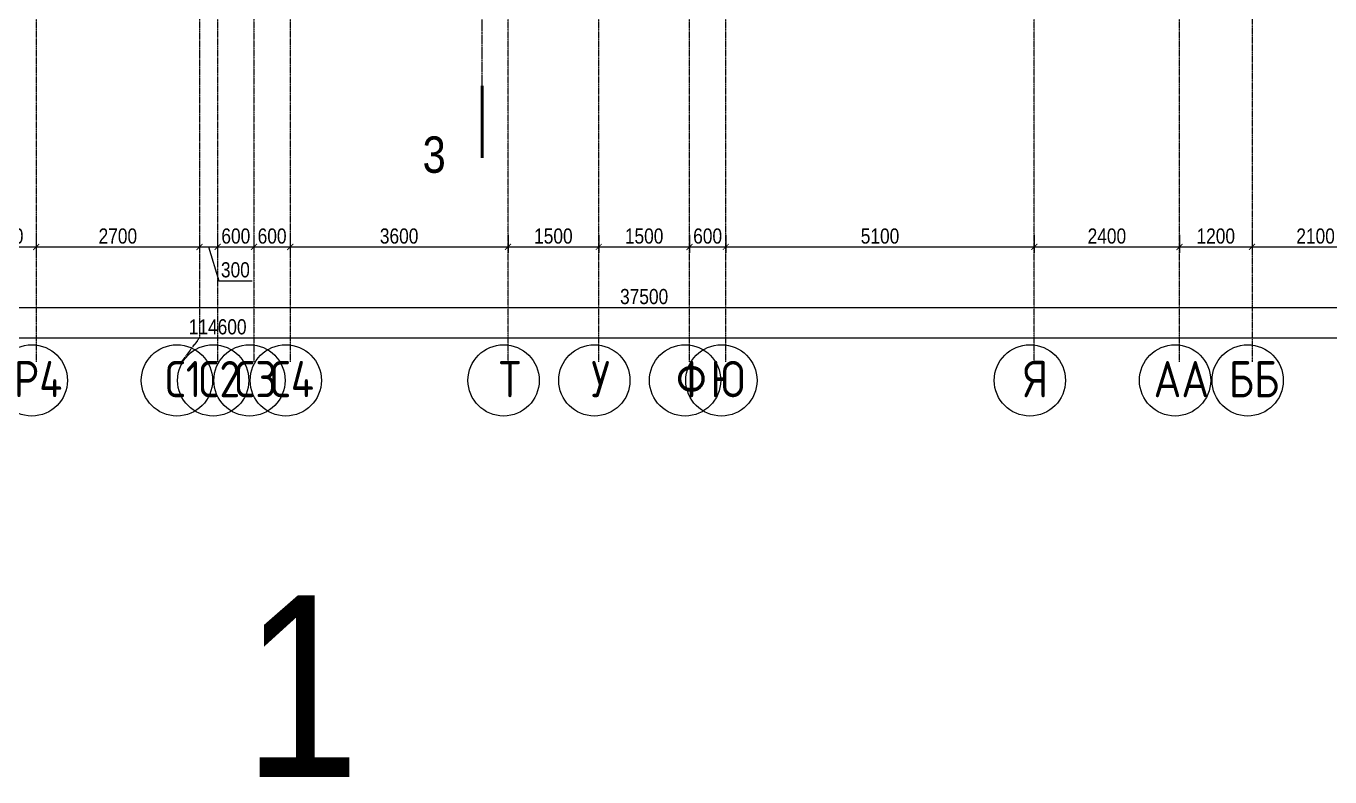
# Model space of a CAD drawing. Header units: millimetres. Extents: x -231292 to 573618, y -153144 to 564035.
# Drawn here: x -167642 to -146088, y 142182 to 154589 of the extents above; entities that cross this region are included whole.
import ezdxf
from ezdxf.enums import TextEntityAlignment as Align

# ---------------------------------------------------------------- set-up
doc = ezdxf.new("R2010")
doc.units = ezdxf.units.MM
doc.linetypes.add('CENTER2', pattern=[28.575, 19.05, -3.175, 3.175, -3.175])
doc.linetypes.add('DASHED', pattern=[19.05, 12.7, -6.35])
doc.layers.get('0').update_dxf_attribs({"color": 250})
doc.layers.get('Defpoints').update_dxf_attribs({"color": 250})
doc.layers.add('АР_Делит', color=250, linetype='Continuous', lineweight=0, plot=False)
for name, color, linetype, lineweight in [('АР_Разрезы марка', 250, 'Continuous', 13), ('РД_Оси_100', 250, 'Continuous', 0), ('РД_Оси_размер', 250, 'Continuous', 0)]:
    doc.layers.add(name, color=color, linetype=linetype, lineweight=lineweight)
doc.styles.add('style1', font='ARIALN.TTF')
doc.styles.add('ккк', font='isocpeur.ttf', dxfattribs={"width": 0.85, "oblique": 15})
doc.dimstyles.new('Dim100_ареал', dxfattribs={"dimscale": 100, "dimtxt": 2.5, "dimasz": 1, "dimexe": 1, "dimexo": 1, "dimgap": 0.5, "dimtad": 1, "dimzin": 12, "dimdsep": 46, "dimtxsty": 'style1', "dimblk": 'ARCHTICK', "dimcen": 1, "dimdle": 1, "dimclrd": 256, "dimclre": 256, "dimaunit": 1, "dimadec": 0, "dimazin": 3, "dimtfac": 1, "dimtmove": 1, "dimatfit": 3, "dimldrblk": 'OPEN30', "dimfxl": 2, "dimfxlon": 1, "dimtolj": 1, "dimtzin": 0, "dimlwd": 9, "dimlwe": 9, "dimarcsym": 0})

# ---------------------------------------------------------------- blocks, each defined once
blk = doc.blocks.new('A-iden')
at = {"linetype": 'Continuous', "lineweight": 5}
blk.add_circle((-0.73, -4.06), 5.89, dxfattribs=at)
at = {"color": 0, "linetype": 'Continuous', "lineweight": 20, "style": 'ккк', "width": 0.85}
blk.add_attdef('ID', text='', height=6, dxfattribs=at).set_placement((0.31, -3.85), align=Align.MIDDLE_CENTER)
blk = doc.blocks.new('_ArchTick')
at = {"color": 0, "linetype": 'ByBlock', "const_width": 0.15}
blk.add_lwpolyline([(-0.5, -0.5), (0.5, 0.5)], dxfattribs=at)
blk = doc.blocks.new('*D1534')
at = {"layer": 'Defpoints', "color": 0, "transparency": 16777216}
for p in [(53400, -3255), (54300, -3255), (54300, -4255)]:
    blk.add_point(p, dxfattribs=at)
at = {"layer": 'РД_Оси_размер', "lineweight": 9, "transparency": 16777216}
for p, q in [((53400, -4055), (53400, -4355)), ((54300, -4055), (54300, -4355)), ((53300, -4255), (54400, -4255))]:
    blk.add_line(p, q, dxfattribs=at)
at = {"layer": 'РД_Оси_размер', "lineweight": 9, "transparency": 16777216, "xscale": 100, "yscale": 100, "zscale": 100, "rotation": 180}
blk.add_blockref('_ArchTick', (53400, -4255), dxfattribs=at)
at = {"layer": 'РД_Оси_размер', "lineweight": 9, "transparency": 16777216, "xscale": 100, "yscale": 100, "zscale": 100}
blk.add_blockref('_ArchTick', (54300, -4255), dxfattribs=at)
at = {"layer": 'РД_Оси_размер', "color": 0, "transparency": 16777216, "insert": (53850, -4077), "char_height": 250, "attachment_point": 5, "style": 'style1'}
blk.add_mtext('\\A1;900', dxfattribs=at)
blk = doc.blocks.new('_Open30')
at = {"color": 0, "linetype": 'ByBlock', "lineweight": -2}
for p, q in [((-1, 0.27), (0, 0)), ((0, 0), (-1, -0.27)), ((0, 0), (-1, 0))]:
    blk.add_line(p, q, dxfattribs=at)
blk = doc.blocks.new('*D1535')
at = {"layer": 'Defpoints', "color": 0, "transparency": 16777216}
for p in [(54300, -3255), (57000, -3255), (57000, -4255)]:
    blk.add_point(p, dxfattribs=at)
at = {"layer": 'РД_Оси_размер', "lineweight": 9, "transparency": 16777216}
for p, q in [((54300, -4055), (54300, -4355)), ((57000, -4055), (57000, -4355)), ((54200, -4255), (57100, -4255))]:
    blk.add_line(p, q, dxfattribs=at)
at = {"layer": 'РД_Оси_размер', "lineweight": 9, "transparency": 16777216, "xscale": 100, "yscale": 100, "zscale": 100, "rotation": 180}
blk.add_blockref('_ArchTick', (54300, -4255), dxfattribs=at)
at = {"layer": 'РД_Оси_размер', "lineweight": 9, "transparency": 16777216, "xscale": 100, "yscale": 100, "zscale": 100}
blk.add_blockref('_ArchTick', (57000, -4255), dxfattribs=at)
at = {"layer": 'РД_Оси_размер', "color": 0, "transparency": 16777216, "insert": (55650, -4077), "char_height": 250, "attachment_point": 5, "style": 'style1'}
blk.add_mtext('\\A1;2700', dxfattribs=at)
blk = doc.blocks.new('*D1536')
at = {"layer": 'Defpoints', "color": 0, "transparency": 16777216}
for p in [(57000, -3255), (57300, -3255), (57300, -4255)]:
    blk.add_point(p, dxfattribs=at)
at = {"layer": 'РД_Оси_размер', "lineweight": 9, "transparency": 16777216}
for p, q in [((57000, -4055), (57000, -4355)), ((57300, -4055), (57300, -4355)), ((56900, -4255), (57400, -4255)), ((57150, -4255), (57317, -4813)), ((57317, -4813), (57869, -4813))]:
    blk.add_line(p, q, dxfattribs=at)
at = {"layer": 'РД_Оси_размер', "lineweight": 9, "transparency": 16777216, "xscale": 100, "yscale": 100, "zscale": 100, "rotation": 180}
blk.add_blockref('_ArchTick', (57000, -4255), dxfattribs=at)
at = {"layer": 'РД_Оси_размер', "lineweight": 9, "transparency": 16777216, "xscale": 100, "yscale": 100, "zscale": 100}
blk.add_blockref('_ArchTick', (57300, -4255), dxfattribs=at)
at = {"layer": 'РД_Оси_размер', "color": 0, "transparency": 16777216, "insert": (57593, -4635), "char_height": 250, "attachment_point": 5, "style": 'style1'}
blk.add_mtext('\\A1;300', dxfattribs=at)
blk = doc.blocks.new('*D1537')
at = {"layer": 'Defpoints', "color": 0, "transparency": 16777216}
for p in [(57300, -3255), (57900, -3255), (57900, -4255)]:
    blk.add_point(p, dxfattribs=at)
at = {"layer": 'РД_Оси_размер', "lineweight": 9, "transparency": 16777216}
for p, q in [((57300, -4055), (57300, -4355)), ((57900, -4055), (57900, -4355)), ((57200, -4255), (58000, -4255))]:
    blk.add_line(p, q, dxfattribs=at)
at = {"layer": 'РД_Оси_размер', "lineweight": 9, "transparency": 16777216, "xscale": 100, "yscale": 100, "zscale": 100, "rotation": 180}
blk.add_blockref('_ArchTick', (57300, -4255), dxfattribs=at)
at = {"layer": 'РД_Оси_размер', "lineweight": 9, "transparency": 16777216, "xscale": 100, "yscale": 100, "zscale": 100}
blk.add_blockref('_ArchTick', (57900, -4255), dxfattribs=at)
at = {"layer": 'РД_Оси_размер', "color": 0, "transparency": 16777216, "insert": (57600, -4077), "char_height": 250, "attachment_point": 5, "style": 'style1'}
blk.add_mtext('\\A1;600', dxfattribs=at)
blk = doc.blocks.new('*D1538')
at = {"layer": 'Defpoints', "color": 0, "transparency": 16777216}
for p in [(57900, -3255), (58500, -3255), (58500, -4255)]:
    blk.add_point(p, dxfattribs=at)
at = {"layer": 'РД_Оси_размер', "lineweight": 9, "transparency": 16777216}
for p, q in [((57900, -4055), (57900, -4355)), ((58500, -4055), (58500, -4355)), ((57800, -4255), (58600, -4255))]:
    blk.add_line(p, q, dxfattribs=at)
at = {"layer": 'РД_Оси_размер', "lineweight": 9, "transparency": 16777216, "xscale": 100, "yscale": 100, "zscale": 100, "rotation": 180}
blk.add_blockref('_ArchTick', (57900, -4255), dxfattribs=at)
at = {"layer": 'РД_Оси_размер', "lineweight": 9, "transparency": 16777216, "xscale": 100, "yscale": 100, "zscale": 100}
blk.add_blockref('_ArchTick', (58500, -4255), dxfattribs=at)
at = {"layer": 'РД_Оси_размер', "color": 0, "transparency": 16777216, "insert": (58200, -4077), "char_height": 250, "attachment_point": 5, "style": 'style1'}
blk.add_mtext('\\A1;600', dxfattribs=at)
blk = doc.blocks.new('*D1539')
at = {"layer": 'Defpoints', "color": 0, "transparency": 16777216}
for p in [(58500, -3255), (62100, -3255), (62100, -4255)]:
    blk.add_point(p, dxfattribs=at)
at = {"layer": 'РД_Оси_размер', "lineweight": 9, "transparency": 16777216}
for p, q in [((58500, -4055), (58500, -4355)), ((62100, -4055), (62100, -4355)), ((58400, -4255), (62200, -4255))]:
    blk.add_line(p, q, dxfattribs=at)
at = {"layer": 'РД_Оси_размер', "lineweight": 9, "transparency": 16777216, "xscale": 100, "yscale": 100, "zscale": 100, "rotation": 180}
blk.add_blockref('_ArchTick', (58500, -4255), dxfattribs=at)
at = {"layer": 'РД_Оси_размер', "lineweight": 9, "transparency": 16777216, "xscale": 100, "yscale": 100, "zscale": 100}
blk.add_blockref('_ArchTick', (62100, -4255), dxfattribs=at)
at = {"layer": 'РД_Оси_размер', "color": 0, "transparency": 16777216, "insert": (60300, -4077), "char_height": 250, "attachment_point": 5, "style": 'style1'}
blk.add_mtext('\\A1;3600', dxfattribs=at)
blk = doc.blocks.new('*D1540')
at = {"layer": 'Defpoints', "color": 0, "transparency": 16777216}
for p in [(62100, -3255), (63600, -3255), (63600, -4255)]:
    blk.add_point(p, dxfattribs=at)
at = {"layer": 'РД_Оси_размер', "lineweight": 9, "transparency": 16777216}
for p, q in [((62100, -4055), (62100, -4355)), ((63600, -4055), (63600, -4355)), ((62000, -4255), (63700, -4255))]:
    blk.add_line(p, q, dxfattribs=at)
at = {"layer": 'РД_Оси_размер', "lineweight": 9, "transparency": 16777216, "xscale": 100, "yscale": 100, "zscale": 100, "rotation": 180}
blk.add_blockref('_ArchTick', (62100, -4255), dxfattribs=at)
at = {"layer": 'РД_Оси_размер', "lineweight": 9, "transparency": 16777216, "xscale": 100, "yscale": 100, "zscale": 100}
blk.add_blockref('_ArchTick', (63600, -4255), dxfattribs=at)
at = {"layer": 'РД_Оси_размер', "color": 0, "transparency": 16777216, "insert": (62850, -4077), "char_height": 250, "attachment_point": 5, "style": 'style1'}
blk.add_mtext('\\A1;1500', dxfattribs=at)
blk = doc.blocks.new('*D1541')
at = {"layer": 'Defpoints', "color": 0, "transparency": 16777216}
for p in [(63600, -3255), (65100, -3255), (65100, -4255)]:
    blk.add_point(p, dxfattribs=at)
at = {"layer": 'РД_Оси_размер', "lineweight": 9, "transparency": 16777216}
for p, q in [((63600, -4055), (63600, -4355)), ((65100, -4055), (65100, -4355)), ((63500, -4255), (65200, -4255))]:
    blk.add_line(p, q, dxfattribs=at)
at = {"layer": 'РД_Оси_размер', "lineweight": 9, "transparency": 16777216, "xscale": 100, "yscale": 100, "zscale": 100, "rotation": 180}
blk.add_blockref('_ArchTick', (63600, -4255), dxfattribs=at)
at = {"layer": 'РД_Оси_размер', "lineweight": 9, "transparency": 16777216, "xscale": 100, "yscale": 100, "zscale": 100}
blk.add_blockref('_ArchTick', (65100, -4255), dxfattribs=at)
at = {"layer": 'РД_Оси_размер', "color": 0, "transparency": 16777216, "insert": (64350, -4077), "char_height": 250, "attachment_point": 5, "style": 'style1'}
blk.add_mtext('\\A1;1500', dxfattribs=at)
blk = doc.blocks.new('*D1542')
at = {"layer": 'Defpoints', "color": 0, "transparency": 16777216}
for p in [(65100, -3255), (65700, -3255), (65700, -4255)]:
    blk.add_point(p, dxfattribs=at)
at = {"layer": 'РД_Оси_размер', "lineweight": 9, "transparency": 16777216}
for p, q in [((65100, -4055), (65100, -4355)), ((65700, -4055), (65700, -4355)), ((65000, -4255), (65800, -4255))]:
    blk.add_line(p, q, dxfattribs=at)
at = {"layer": 'РД_Оси_размер', "lineweight": 9, "transparency": 16777216, "xscale": 100, "yscale": 100, "zscale": 100, "rotation": 180}
blk.add_blockref('_ArchTick', (65100, -4255), dxfattribs=at)
at = {"layer": 'РД_Оси_размер', "lineweight": 9, "transparency": 16777216, "xscale": 100, "yscale": 100, "zscale": 100}
blk.add_blockref('_ArchTick', (65700, -4255), dxfattribs=at)
at = {"layer": 'РД_Оси_размер', "color": 0, "transparency": 16777216, "insert": (65400, -4077), "char_height": 250, "attachment_point": 5, "style": 'style1'}
blk.add_mtext('\\A1;600', dxfattribs=at)
blk = doc.blocks.new('*D1543')
at = {"layer": 'Defpoints', "color": 0, "transparency": 16777216}
for p in [(65700, -3255), (70800, -3255), (70800, -4255)]:
    blk.add_point(p, dxfattribs=at)
at = {"layer": 'РД_Оси_размер', "lineweight": 9, "transparency": 16777216}
for p, q in [((65700, -4055), (65700, -4355)), ((70800, -4055), (70800, -4355)), ((65600, -4255), (70900, -4255))]:
    blk.add_line(p, q, dxfattribs=at)
at = {"layer": 'РД_Оси_размер', "lineweight": 9, "transparency": 16777216, "xscale": 100, "yscale": 100, "zscale": 100, "rotation": 180}
blk.add_blockref('_ArchTick', (65700, -4255), dxfattribs=at)
at = {"layer": 'РД_Оси_размер', "lineweight": 9, "transparency": 16777216, "xscale": 100, "yscale": 100, "zscale": 100}
blk.add_blockref('_ArchTick', (70800, -4255), dxfattribs=at)
at = {"layer": 'РД_Оси_размер', "color": 0, "transparency": 16777216, "insert": (68250, -4077), "char_height": 250, "attachment_point": 5, "style": 'style1'}
blk.add_mtext('\\A1;5100', dxfattribs=at)
blk = doc.blocks.new('*D1544')
at = {"layer": 'Defpoints', "color": 0, "transparency": 16777216}
for p in [(70800, -3255), (73200, -3255), (73200, -4255)]:
    blk.add_point(p, dxfattribs=at)
at = {"layer": 'РД_Оси_размер', "lineweight": 9, "transparency": 16777216}
for p, q in [((70800, -4055), (70800, -4355)), ((73200, -4055), (73200, -4355)), ((70700, -4255), (73300, -4255))]:
    blk.add_line(p, q, dxfattribs=at)
at = {"layer": 'РД_Оси_размер', "lineweight": 9, "transparency": 16777216, "xscale": 100, "yscale": 100, "zscale": 100, "rotation": 180}
blk.add_blockref('_ArchTick', (70800, -4255), dxfattribs=at)
at = {"layer": 'РД_Оси_размер', "lineweight": 9, "transparency": 16777216, "xscale": 100, "yscale": 100, "zscale": 100}
blk.add_blockref('_ArchTick', (73200, -4255), dxfattribs=at)
at = {"layer": 'РД_Оси_размер', "color": 0, "transparency": 16777216, "insert": (72000, -4077), "char_height": 250, "attachment_point": 5, "style": 'style1'}
blk.add_mtext('\\A1;2400', dxfattribs=at)
blk = doc.blocks.new('*D1545')
at = {"layer": 'Defpoints', "color": 0, "transparency": 16777216}
for p in [(73200, -3255), (74400, -3255), (74400, -4255)]:
    blk.add_point(p, dxfattribs=at)
at = {"layer": 'РД_Оси_размер', "lineweight": 9, "transparency": 16777216}
for p, q in [((73200, -4055), (73200, -4355)), ((74400, -4055), (74400, -4355)), ((73100, -4255), (74500, -4255))]:
    blk.add_line(p, q, dxfattribs=at)
at = {"layer": 'РД_Оси_размер', "lineweight": 9, "transparency": 16777216, "xscale": 100, "yscale": 100, "zscale": 100, "rotation": 180}
blk.add_blockref('_ArchTick', (73200, -4255), dxfattribs=at)
at = {"layer": 'РД_Оси_размер', "lineweight": 9, "transparency": 16777216, "xscale": 100, "yscale": 100, "zscale": 100}
blk.add_blockref('_ArchTick', (74400, -4255), dxfattribs=at)
at = {"layer": 'РД_Оси_размер', "color": 0, "transparency": 16777216, "insert": (73800, -4077), "char_height": 250, "attachment_point": 5, "style": 'style1'}
blk.add_mtext('\\A1;1200', dxfattribs=at)
blk = doc.blocks.new('*D1546')
at = {"layer": 'Defpoints', "color": 0, "transparency": 16777216}
for p in [(74400, -3255), (76500, -3255), (76500, -4255)]:
    blk.add_point(p, dxfattribs=at)
at = {"layer": 'РД_Оси_размер', "lineweight": 9, "transparency": 16777216}
for p, q in [((74400, -4055), (74400, -4355)), ((76500, -4055), (76500, -4355)), ((74300, -4255), (76600, -4255))]:
    blk.add_line(p, q, dxfattribs=at)
at = {"layer": 'РД_Оси_размер', "lineweight": 9, "transparency": 16777216, "xscale": 100, "yscale": 100, "zscale": 100, "rotation": 180}
blk.add_blockref('_ArchTick', (74400, -4255), dxfattribs=at)
at = {"layer": 'РД_Оси_размер', "lineweight": 9, "transparency": 16777216, "xscale": 100, "yscale": 100, "zscale": 100}
blk.add_blockref('_ArchTick', (76500, -4255), dxfattribs=at)
at = {"layer": 'РД_Оси_размер', "color": 0, "transparency": 16777216, "insert": (75450, -4077), "char_height": 250, "attachment_point": 5, "style": 'style1'}
blk.add_mtext('\\A1;2100', dxfattribs=at)
blk = doc.blocks.new('*D24')
at = {"layer": 'Defpoints', "color": 0, "transparency": 16777216}
for p in [(0, -3255), (114600, -3255), (114600, -5755)]:
    blk.add_point(p, dxfattribs=at)
at = {"layer": 'РД_Оси_размер', "color": 0, "lineweight": 5, "transparency": 16777216}
for p, q in [((0, -5555), (0, -5855)), ((114600, -5555), (114600, -5855)), ((-100, -5755), (114700, -5755))]:
    blk.add_line(p, q, dxfattribs=at)
at = {"layer": 'РД_Оси_размер', "color": 0, "lineweight": 5, "transparency": 16777216, "xscale": 100, "yscale": 100, "zscale": 100, "rotation": 180}
blk.add_blockref('_ArchTick', (0, -5755), dxfattribs=at)
at = {"layer": 'РД_Оси_размер', "color": 0, "lineweight": 5, "transparency": 16777216, "xscale": 100, "yscale": 100, "zscale": 100}
blk.add_blockref('_ArchTick', (114600, -5755), dxfattribs=at)
at = {"layer": 'РД_Оси_размер', "color": 0, "transparency": 16777216, "insert": (57300, -5577), "char_height": 250, "attachment_point": 5, "style": 'style1'}
blk.add_mtext('\\A1;114600', dxfattribs=at)
blk = doc.blocks.new('*D40')
at = {"layer": 'Defpoints', "color": 0, "transparency": 16777216}
for p in [(45600, -3255), (83100, -3255), (83100, -5255)]:
    blk.add_point(p, dxfattribs=at)
at = {"layer": 'РД_Оси_размер', "color": 0, "lineweight": 5, "transparency": 16777216}
for p, q in [((45600, -5055), (45600, -5355)), ((83100, -5055), (83100, -5355)), ((45500, -5255), (83200, -5255))]:
    blk.add_line(p, q, dxfattribs=at)
at = {"layer": 'РД_Оси_размер', "color": 0, "lineweight": 5, "transparency": 16777216, "xscale": 100, "yscale": 100, "zscale": 100, "rotation": 180}
blk.add_blockref('_ArchTick', (45600, -5255), dxfattribs=at)
at = {"layer": 'РД_Оси_размер', "color": 0, "lineweight": 5, "transparency": 16777216, "xscale": 100, "yscale": 100, "zscale": 100}
blk.add_blockref('_ArchTick', (83100, -5255), dxfattribs=at)
at = {"layer": 'РД_Оси_размер', "color": 0, "transparency": 16777216, "insert": (64350, -5077), "char_height": 250, "attachment_point": 5, "style": 'style1'}
blk.add_mtext('\\A1;37500', dxfattribs=at)
blk = doc.blocks.new('СОШ_2200_АР_ОСИ_М100_28.05.24')
at = {"layer": 'РД_Оси_100', "linetype": 'CENTER2'}
for p, q in [((63600, -6155), (63600, 139938.679)), ((65100, -6155), (65100, 139938.679)), ((73200, -6155), (73200, 139938.679)), ((70800, -6155), (70800, 90900)), ((62100, -6155), (62100, 73302.739))]:
    blk.add_line(p, q, dxfattribs=at)
for points in [[(54300, 139938.679), (54300, -6155)], [(57300, 139938.679), (57300, -6155)], [(58500, 139938.679), (58500, -6155)], [(65700, -6155), (65700, 139938.679)], [(57000, 70839.76), (57000, -5755), (56700, -6155)], [(57900, 70753.904), (57900, -6155)], [(74400, 13738.107), (74400, -6155)]]:
    blk.add_lwpolyline(points, dxfattribs=at)
at = {"layer": 'РД_Оси_100', "color": 0, "xscale": 100, "yscale": 100, "zscale": 100}
for p, values in [((54300.734, -6054.999), {'ID': 'Р4'}), ((56700, -6055), {'ID': 'С1'}), ((57299.266, -6054.999), {'ID': 'С2'}), ((57899.266, -6054.999), {'ID': 'С3'}), ((58499.266, -6054.999), {'ID': 'С4'}), ((62100, -6054.999), {'ID': 'Т'}), ((63600, -6054.999), {'ID': 'У'}), ((65100, -6054.999), {'ID': 'Ф'}), ((65700.734, -6054.999), {'ID': 'Ю'}), ((70800, -6054.999), {'ID': 'Я'}), ((73200, -6054.999), {'ID': 'АА'}), ((74400.734, -6054.999), {'ID': 'ББ'})]:
    blk.add_blockref('A-iden', p, dxfattribs=at).add_auto_attribs(values)
at = {"layer": 'РД_Оси_размер'}
for base, p1, p2, picture, middle in [((114600, -5755), (0, -3255), (114600, -3255), '*D24', (57300, -5577.357)), ((83100, -5255), (45600, -3255), (83100, -3255), '*D40', (64350, -5077.357)), ((54300, -4255), (53400, -3255), (54300, -3255), '*D1534', (53850, -4077.357)), ((57000, -4255), (54300, -3255), (57000, -3255), '*D1535', (55650, -4077.357)), ((57300, -4255), (57000, -3255), (57300, -3255), '*D1536', (57367.379, -4635.286)), ((57900, -4255), (57300, -3255), (57900, -3255), '*D1537', (57600, -4077.357)), ((58500, -4255), (57900, -3255), (58500, -3255), '*D1538', (58200, -4077.357)), ((62100, -4255), (58500, -3255), (62100, -3255), '*D1539', (60300, -4077.357)), ((63600, -4255), (62100, -3255), (63600, -3255), '*D1540', (62850, -4077.357)), ((65100, -4255), (63600, -3255), (65100, -3255), '*D1541', (64350, -4077.357)), ((65700, -4255), (65100, -3255), (65700, -3255), '*D1542', (65400, -4077.357)), ((70800, -4255), (65700, -3255), (70800, -3255), '*D1543', (68250, -4077.357)), ((73200, -4255), (70800, -3255), (73200, -3255), '*D1544', (72000, -4077.357)), ((74400, -4255), (73200, -3255), (74400, -3255), '*D1545', (73800, -4077.357)), ((76500, -4255), (74400, -3255), (76500, -3255), '*D1546', (75450, -4077.357))]:
    dim = blk.add_linear_dim(base=base, p1=p1, p2=p2, dimstyle='Dim100_ареал', dxfattribs=at)
    dim.commit()
    dim.dimension.update_dxf_attribs({"geometry": picture, "text_midpoint": middle})

msp = doc.modelspace()

# ---------------------------------------------------------------- linework, layer by layer
at = {"layer": 'АР_Разрезы марка', "linetype": 'DASHED', "lineweight": 0}
msp.add_lwpolyline([(-160104.636, 153601.967), (-160104.636, 221653.666), (-158709.843, 221653.666), (-158709.843, 258796.154), (-166117.488, 258796.154), (-166117.488, 289012.97)], dxfattribs=at)
at = {"layer": 'АР_Разрезы марка', "lineweight": 50}
msp.add_lwpolyline([(-160104.636, 153601.967), (-160104.636, 152411.315)], dxfattribs=at)
at = {"layer": 'АР_Разрезы марка'}
msp.add_lwpolyline([(-160104.636, 153006.641, 0, 200, 0), (-160548.904, 153006.641, 0, 0, 0), (-161378.465, 153006.641, 0, 0, 0)], format="xyseb", dxfattribs=at)

# ---------------------------------------------------------------- block references
at = {"layer": 'РД_Оси_100'}
msp.add_blockref('СОШ_2200_АР_ОСИ_М100_28.05.24', (-221774.956, 155195.168), dxfattribs=at)

# ---------------------------------------------------------------- texts
at = {"layer": 'АР_Делит', "insert": (-163085.131, 143681.563), "char_height": 3000, "width": 19035, "attachment_point": 5, "style": 'style1'}
msp.add_mtext('1', dxfattribs=at)
at = {"layer": 'АР_Разрезы марка', "color": 7, "insert": (-160895.558, 152461.086), "char_height": 600, "width": 1999.94, "attachment_point": 5, "style": 'style1'}
msp.add_mtext('3', dxfattribs=at)

doc.saveas('drawing.dxf')
